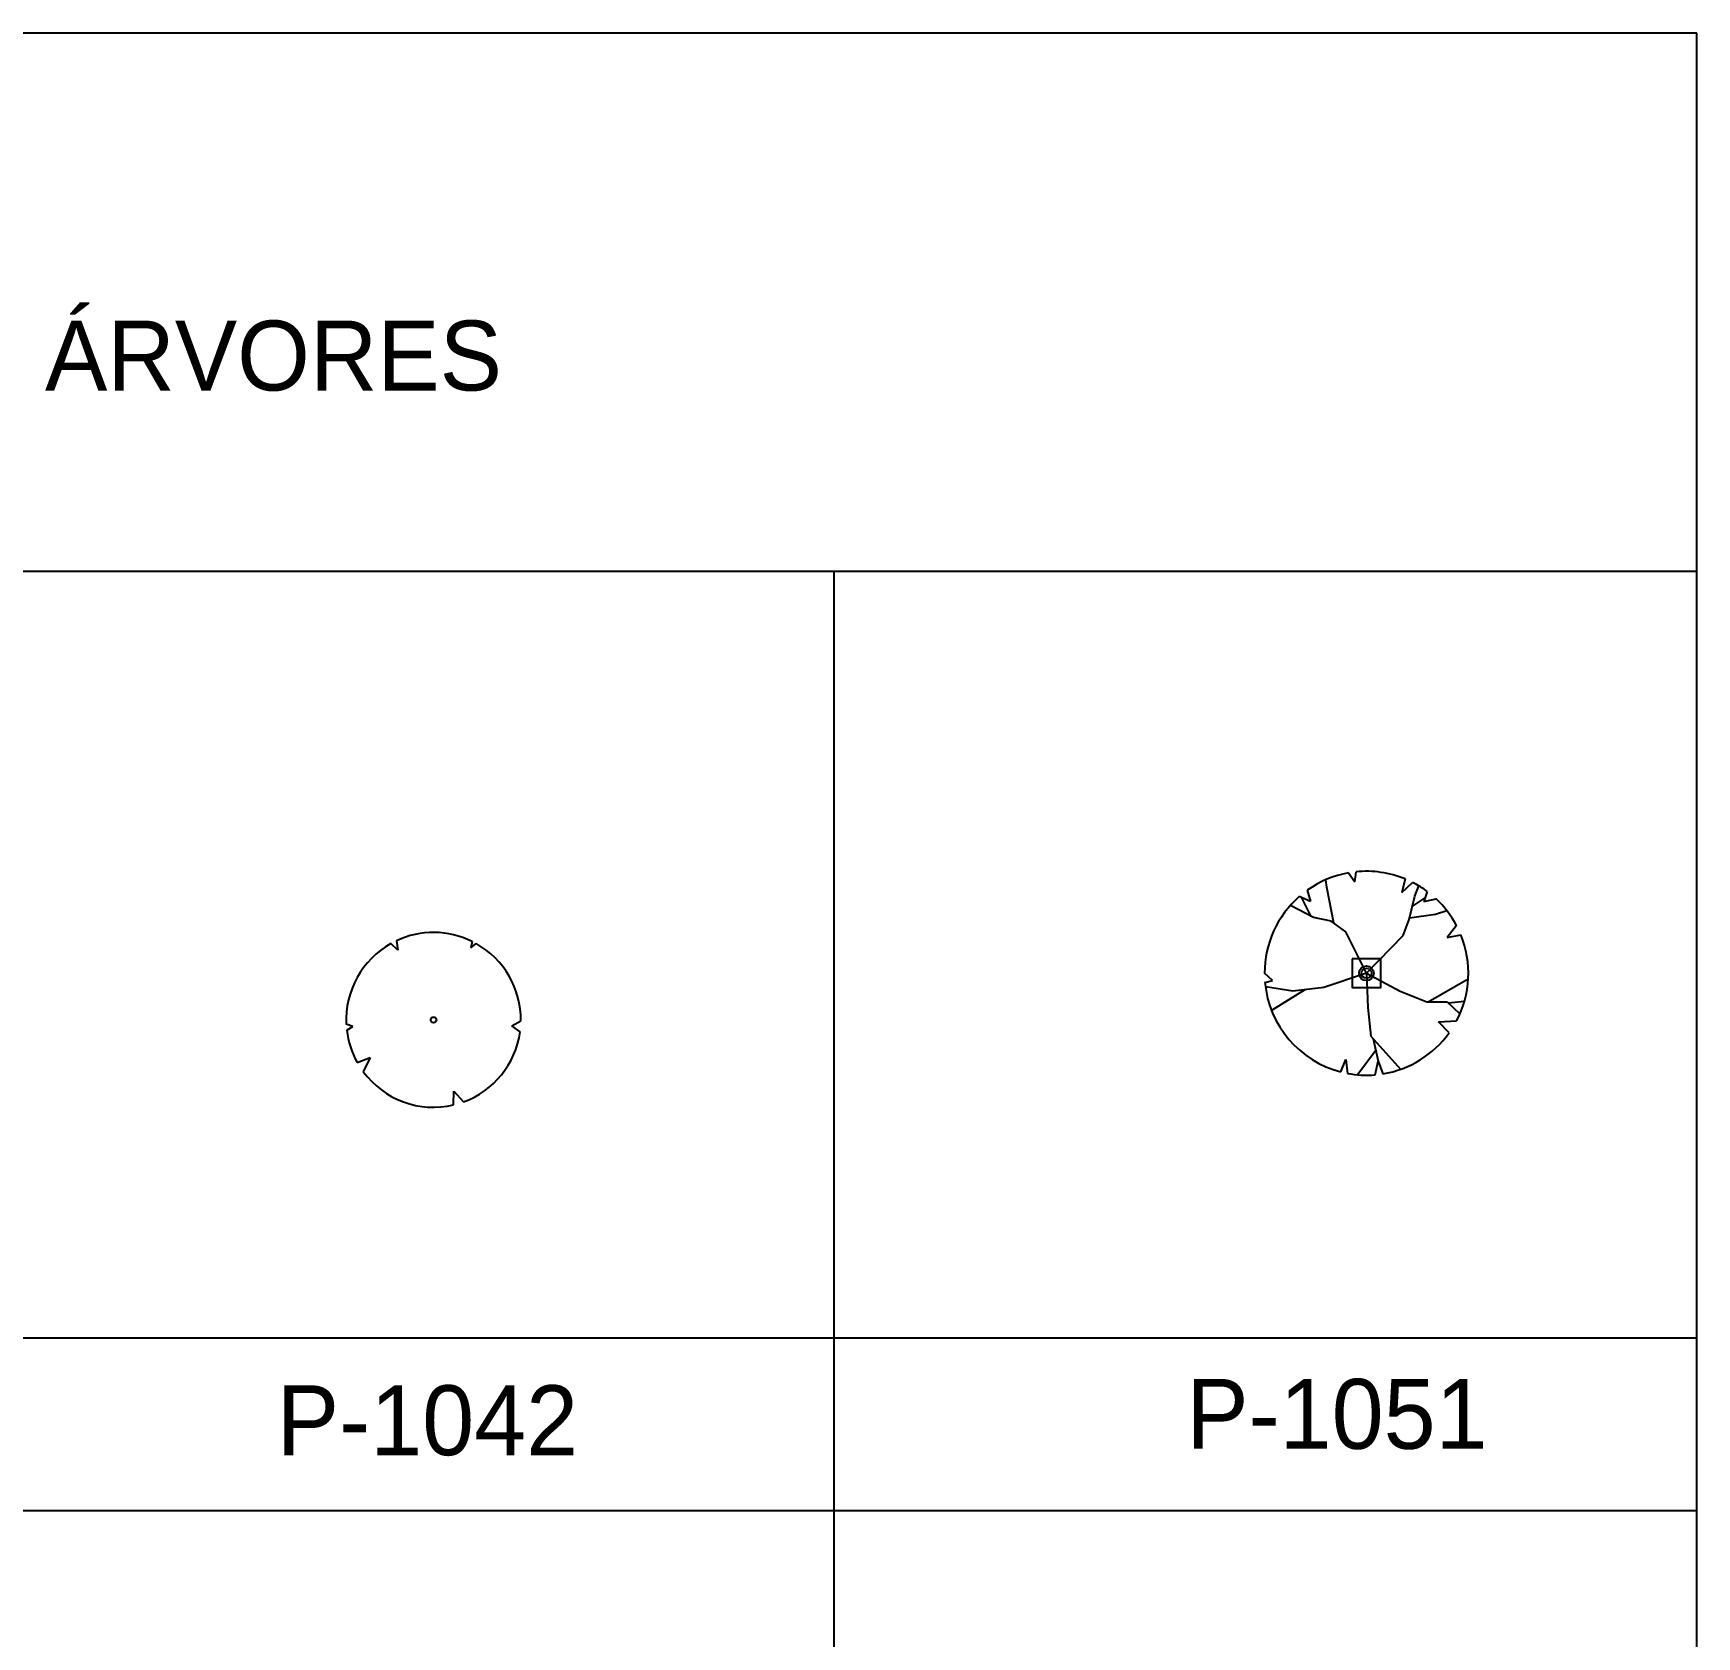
# Model space of a CAD drawing. Extents: x -74 to 94, y -49 to 40.
# Drawn here: x -58.7 to -44.42, y -25.26 to -11.49 of the extents above; entities that cross this region are included whole.
import ezdxf

# ---------------------------------------------------------------- set-up
doc = ezdxf.new("R2010")
doc.units = 0
doc.header["$LTSCALE"] = 100
doc.header["$MEASUREMENT"] = 0
for name, color, linetype in [('ESC-50', 1, 'CONTINUOUS'), ('FOLHA', 3, 'CONTINUOUS'), ('P-ARVORE', 2, 'CONTINUOUS')]:
    doc.layers.add(name, color=color, linetype=linetype)

# ---------------------------------------------------------------- blocks, each defined once
blk = doc.blocks.new('P-1042')
at = {"layer": 'P-ARVORE'}
for p, q in [((-0.612, 1.198), (-0.733, 1.309)), ((-0.637, 1.358), (-0.612, 1.198)), ((0.661, 1.346), (0.642, 1.238)), ((0.642, 1.238), (0.733, 1.309)), ((-1.389, -0.112), (-1.498, -0.075)), ((-1.49, -0.177), (-1.389, -0.112)), ((1.345, -0.104), (1.5, -0.017)), ((1.485, -0.208), (1.345, -0.104)), ((-1.309, -0.732), (-1.086, -0.648)), ((-1.086, -0.648), (-1.207, -0.891)), ((0.342, -1.46), (0.35, -1.224)), ((0.35, -1.224), (0.513, -1.41))]:
    blk.add_line(p, q, dxfattribs=at)
blk.add_circle((0, 0), 0.0485, dxfattribs=at)
for start, end in [(63.8364, 115.1235), (119.2543, 182.8494), (359.3505, 60.7566), (186.7632, 209.2143), (289.9839, 352.0151), (216.4444, 283.1972)]:
    blk.add_arc((0, 0), 1.5, start, end, dxfattribs=at)
blk = doc.blocks.new('P-1051')
at = {"layer": 'ESC-50'}
blk.add_lwpolyline([(-0.247, 0.247), (-0.247, -0.247), (0.247, -0.247), (0.247, 0.247)], close=True, dxfattribs=at)
for radius in [0.127, 0.0862]:
    blk.add_circle((0, 0), radius, dxfattribs=at)
at = {"layer": 'P-ARVORE'}
for p, q in [((-0.308, 1.723), (-0.202, 1.572)), ((-0.202, 1.572), (-0.178, 1.741)), ((-0.682, 1.479), (-0.696, 1.606)), ((-0.558, 0.859), (-0.682, 1.479)), ((0.663, 1.619), (0.606, 1.387)), ((0.606, 1.387), (0.792, 1.56)), ((0.833, 1.325), (0.897, 1.503)), ((-0.909, 0.955), (-1.306, 1.165)), ((-0.959, 1.233), (-1.154, 1.315)), ((-0.948, 0.976), (-1.11, 1.297)), ((-1.015, 1.425), (-0.959, 1.233)), ((0.732, 0.925), (0.833, 1.325)), ((0.788, 1.145), (1.007, 1.296)), ((1.045, 1.404), (0.984, 1.233)), ((0.984, 1.233), (1.198, 1.276)), ((-0.606, 0.894), (-0.909, 0.955)), ((-0.353, 0.709), (-0.606, 0.894)), ((0.631, 0.647), (0.732, 0.925)), ((0.739, 0.954), (1.186, 1.017)), ((1.186, 1.017), (1.378, 1.079)), ((0, 0), (-0.353, 0.709)), ((0, 0), (0.631, 0.647)), ((1.547, 0.818), (1.388, 0.616)), ((1.388, 0.616), (1.621, 0.66)), ((-1.615, -0.123), (-1.75, 0)), ((0, 0), (-0.732, -0.247)), ((0, 0), (0.025, -0.586)), ((0, 0), (0.581, -0.308)), ((-1.743, -0.161), (-1.615, -0.123)), ((-1.262, -0.308), (-1.734, -0.235)), ((-1.059, -0.285), (-1.628, -0.642)), ((-0.732, -0.247), (-1.262, -0.308)), ((0.581, -0.308), (1.035, -0.493)), ((1.035, -0.493), (1.388, -0.493)), ((1.388, -0.493), (1.606, -0.696)), ((1.404, -0.507), (1.682, -0.482)), ((0.025, -0.586), (0.076, -1.079)), ((1.237, -0.832), (1.547, -0.818)), ((1.42, -1.022), (1.237, -0.832)), ((0.076, -1.079), (0.586, -1.649)), ((0.118, -1.126), (0.202, -1.51)), ((0.162, -1.329), (-0.156, -1.743)), ((-0.437, -1.695), (-0.353, -1.479)), ((-0.353, -1.479), (-0.327, -1.719)), ((0.15, -1.744), (0.202, -1.51)), ((0.202, -1.51), (0.283, -1.727))]:
    blk.add_line(p, q, dxfattribs=at)
blk.add_lwpolyline([(1.06, -0.493), (1.747, -0.097)], dxfattribs=at)
for start, end in [(100.1306, 125.4556), (67.7323, 95.8449), (53.3326, 63.0811), (131.2649, 180), (27.885, 46.8084), (332.115, 22.1478), (185.2852, 255.5431), (279.3018, 324.2624), (259.2359, 274.927)]:
    blk.add_arc((0, 0), 1.75, start, end, dxfattribs=at)
blk = doc.blocks.new('FOLHAVERDE')
at = {"layer": 'FOLHA', "linetype": 'CONTINUOUS'}
for p, q in [((-5.455, 37.298), (-29.955, 37.298)), ((-5.455, 2.298), (-5.455, 37.298))]:
    blk.add_line(p, q, dxfattribs=at)

msp = doc.modelspace()

# ---------------------------------------------------------------- linework, layer by layer
at = {"layer": 'FOLHA', "linetype": 'CONTINUOUS'}
for p, q in [((-44.42, -16.112), (-66.42, -16.112)), ((-51.827, -44.898), (-51.827, -16.112)), ((-66.42, -22.691), (-44.42, -22.691)), ((-66.42, -24.172), (-44.42, -24.172))]:
    msp.add_line(p, q, dxfattribs=at)
at = {"layer": 'P-ARVORE', "linetype": 'CONTINUOUS'}
msp.add_line((-44.42, -46.493), (-44.42, -13.493), dxfattribs=at)

# ---------------------------------------------------------------- block references
msp.add_blockref('FOLHAVERDE', (-38.965, -48.791), dxfattribs=at)
at = {"layer": 'P-ARVORE', "linetype": 'CONTINUOUS', "xscale": 0.5, "yscale": 0.5, "zscale": 0.5}
for name, p in [('P-1051', (-47.256, -19.561)), ('P-1042', (-55.266, -19.961))]:
    msp.add_blockref(name, p, dxfattribs=at)

# ---------------------------------------------------------------- texts
at = {"layer": 'FOLHA', "linetype": 'CONTINUOUS'}
for s, p in [('ÁRVORES', (-58.602, -14.559)), ('P-1042', (-56.612, -23.698)), ('P-1051', (-48.803, -23.643))]:
    msp.add_text(s, height=0.6, dxfattribs=at).set_placement(p)

doc.saveas('drawing.dxf')
